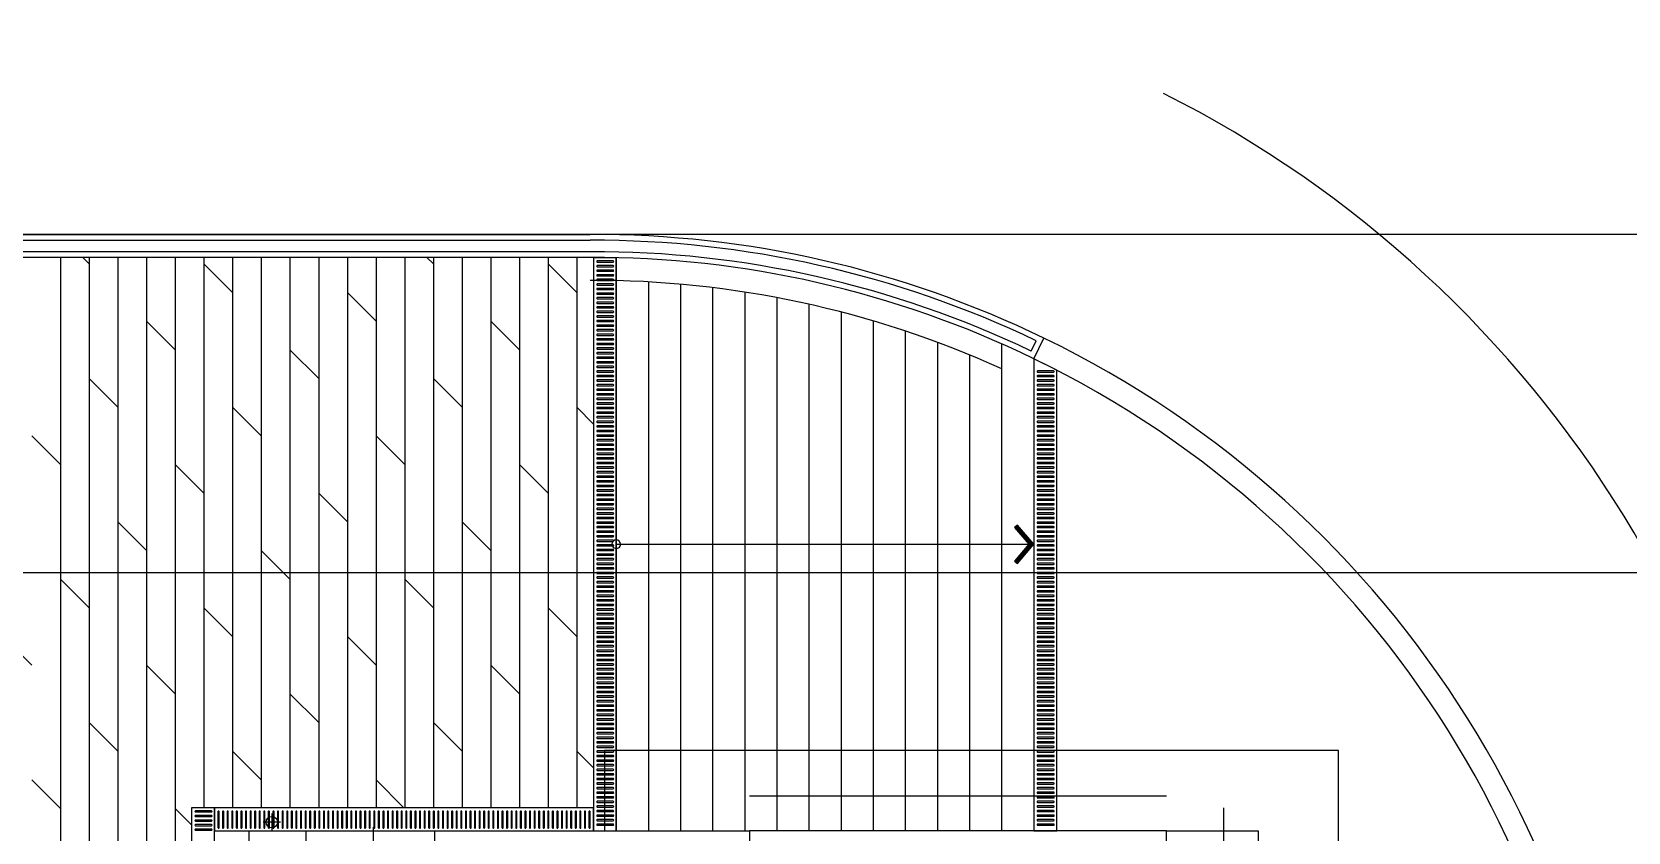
# Model space of a CAD drawing. Header units: millimetres. Extents: x 0 to 356400, y 0 to 68257.
# Drawn here: x 289128 to 289685, y 7109 to 7389 of the extents above; entities that cross this region are included whole.
import ezdxf

# ---------------------------------------------------------------- set-up
doc = ezdxf.new("R2010")
doc.units = ezdxf.units.MM
doc.header["$LTSCALE"] = 75
doc.layers.add('8', color=8, linetype='Continuous')
doc.layers.add('G(그리드2)', color=235, linetype='Continuous', plot=False)

# ---------------------------------------------------------------- blocks, each defined once
blk = doc.blocks.new('G$C7369CDF7')
at = {"layer": '8'}
for p, q in [((1230, 85650), (1230, 9550)), ((16630, 55550), (5730, 55550)), ((5730, 55550), (5730, 49150)), ((6430, 54050), (6430, 54850)), ((6430, 54850), (7230, 54850)), ((18080, 54550), (6230, 54550)), ((6130, 54050), (6130, 50415)), ((6630, 54050), (6430, 54050)), ((6430, 54050), (6430, 50415)), ((2414, 53093), (2314, 52893)), ((6430, 53093), (2414, 53093)), ((2420, 53066), (2420, 52927)), ((2430, 52927), (2430, 53066)), ((2460, 53066), (2460, 52927)), ((2470, 52927), (2470, 53066)), ((2499, 53066), (2499, 52927)), ((2509, 52927), (2509, 53066)), ((2539, 53066), (2539, 52927)), ((2549, 52927), (2549, 53066)), ((2579, 53066), (2579, 52927)), ((2589, 52927), (2589, 53066)), ((2619, 53066), (2619, 52927)), ((2629, 52927), (2629, 53066)), ((2659, 53066), (2659, 52927)), ((2669, 52927), (2669, 53066)), ((2699, 53066), (2699, 52927)), ((2709, 52927), (2709, 53066)), ((2739, 53066), (2739, 52927)), ((2749, 52927), (2749, 53066)), ((2779, 53066), (2779, 52927)), ((2789, 52927), (2789, 53066)), ((2819, 53066), (2819, 52927)), ((2829, 52927), (2829, 53066)), ((2859, 53066), (2859, 52927)), ((2869, 52927), (2869, 53066)), ((2899, 53066), (2899, 52927)), ((2909, 52927), (2909, 53066)), ((2939, 53066), (2939, 52927)), ((2949, 52927), (2949, 53066)), ((2979, 53066), (2979, 52927)), ((2989, 52927), (2989, 53066)), ((3019, 53066), (3019, 52927)), ((3029, 52927), (3029, 53066)), ((3059, 53066), (3059, 52927)), ((3069, 52927), (3069, 53066)), ((3099, 53066), (3099, 52927)), ((3109, 52927), (3109, 53066)), ((3138, 53066), (3138, 52927)), ((3148, 52927), (3148, 53066)), ((3178, 53066), (3178, 52927)), ((3188, 52927), (3188, 53066)), ((3218, 53066), (3218, 52927)), ((3228, 52927), (3228, 53066)), ((3258, 53066), (3258, 52927)), ((3268, 52927), (3268, 53066)), ((3298, 53066), (3298, 52927)), ((3308, 52927), (3308, 53066)), ((3338, 53066), (3338, 52927)), ((3348, 52927), (3348, 53066)), ((3378, 53066), (3378, 52927)), ((3388, 52927), (3388, 53066)), ((3418, 53066), (3418, 52927)), ((3428, 52927), (3428, 53066)), ((3458, 53066), (3458, 52927)), ((3468, 52927), (3468, 53066)), ((3498, 53066), (3498, 52927)), ((3508, 52927), (3508, 53066)), ((3538, 53066), (3538, 52927)), ((3548, 52927), (3548, 53066)), ((3578, 53066), (3578, 52927)), ((3588, 52927), (3588, 53066)), ((3618, 53066), (3618, 52927)), ((3628, 52927), (3628, 53066)), ((3658, 53066), (3658, 52927)), ((3668, 52927), (3668, 53066)), ((3698, 53066), (3698, 52927)), ((3708, 52927), (3708, 53066)), ((3738, 53066), (3738, 52927)), ((3748, 52927), (3748, 53066)), ((3777, 53066), (3777, 52927)), ((3787, 52927), (3787, 53066)), ((3817, 53066), (3817, 52927)), ((3827, 52927), (3827, 53066)), ((3857, 53066), (3857, 52927)), ((3867, 52927), (3867, 53066)), ((3897, 53066), (3897, 52927)), ((3907, 52927), (3907, 53066)), ((3937, 53066), (3937, 52927)), ((3947, 52927), (3947, 53066)), ((3977, 53066), (3977, 52927)), ((3987, 52927), (3987, 53066)), ((4017, 53066), (4017, 52927)), ((4027, 52927), (4027, 53066)), ((4057, 53066), (4057, 52927)), ((4067, 52927), (4067, 53066)), ((4097, 53066), (4097, 52927)), ((4107, 52927), (4107, 53066)), ((4137, 53066), (4137, 52927)), ((4147, 52927), (4147, 53066)), ((4177, 53066), (4177, 52927)), ((4187, 52927), (4187, 53066)), ((4217, 53066), (4217, 52927)), ((4227, 52927), (4227, 53066)), ((4257, 53066), (4257, 52927)), ((4267, 52927), (4267, 53066)), ((4297, 53066), (4297, 52927)), ((4307, 52927), (4307, 53066)), ((4337, 53066), (4337, 52927)), ((4347, 52927), (4347, 53066)), ((4377, 53066), (4377, 52927)), ((4387, 52927), (4387, 53066)), ((4416, 53066), (4416, 52927)), ((4426, 52927), (4426, 53066)), ((4456, 53066), (4456, 52927)), ((4466, 52927), (4466, 53066)), ((4496, 53066), (4496, 52927)), ((4506, 52927), (4506, 53066)), ((4536, 53066), (4536, 52927)), ((4546, 52927), (4546, 53066)), ((4576, 53066), (4576, 52927)), ((4586, 52927), (4586, 53066)), ((4616, 53066), (4616, 52927)), ((4626, 52927), (4626, 53066)), ((4656, 53066), (4656, 52927)), ((4666, 52927), (4666, 53066)), ((4696, 53066), (4696, 52927)), ((4706, 52927), (4706, 53066)), ((4736, 53066), (4736, 52927)), ((4746, 52927), (4746, 53066)), ((4776, 53066), (4776, 52927)), ((4786, 52927), (4786, 53066)), ((4816, 53066), (4816, 52927)), ((4826, 52927), (4826, 53066)), ((4856, 53066), (4856, 52927)), ((4866, 52927), (4866, 53066)), ((4896, 53066), (4896, 52927)), ((4906, 52927), (4906, 53066)), ((4936, 53066), (4936, 52927)), ((4946, 52927), (4946, 53066)), ((4976, 53066), (4976, 52927)), ((4986, 52927), (4986, 53066)), ((5016, 53066), (5016, 52927)), ((5026, 52927), (5026, 53066)), ((5055, 53066), (5055, 52927)), ((5065, 52927), (5065, 53066)), ((5095, 53066), (5095, 52927)), ((5105, 52927), (5105, 53066)), ((5135, 53066), (5135, 52927)), ((5145, 52927), (5145, 53066)), ((5175, 53066), (5175, 52927)), ((5185, 52927), (5185, 53066)), ((5215, 53066), (5215, 52927)), ((5225, 52927), (5225, 53066)), ((5255, 53066), (5255, 52927)), ((5265, 52927), (5265, 53066)), ((5295, 53066), (5295, 52927)), ((5305, 52927), (5305, 53066)), ((5335, 53066), (5335, 52927)), ((5345, 52927), (5345, 53066)), ((5375, 53066), (5375, 52927)), ((5385, 52927), (5385, 53066)), ((5415, 53066), (5415, 52927)), ((5425, 52927), (5425, 53066)), ((5455, 53066), (5455, 52927)), ((5465, 52927), (5465, 53066)), ((5495, 53066), (5495, 52927)), ((5505, 52927), (5505, 53066)), ((5535, 53066), (5535, 52927)), ((5545, 52927), (5545, 53066)), ((5575, 53066), (5575, 52927)), ((5585, 52927), (5585, 53066)), ((5615, 53066), (5615, 52927)), ((5625, 52927), (5625, 53066)), ((5655, 53066), (5655, 52927)), ((5665, 52927), (5665, 53066)), ((5694, 53066), (5694, 52927)), ((5704, 52927), (5704, 53066)), ((5734, 53066), (5734, 52927)), ((5744, 52927), (5744, 53066)), ((5774, 53066), (5774, 52927)), ((5784, 52927), (5784, 53066)), ((5814, 53066), (5814, 52927)), ((5824, 52927), (5824, 53066)), ((5854, 53066), (5854, 52927)), ((5864, 52927), (5864, 53066)), ((5894, 53066), (5894, 52927)), ((5904, 52927), (5904, 53066)), ((5934, 53066), (5934, 52927)), ((5944, 52927), (5944, 53066)), ((5974, 53066), (5974, 52927)), ((5984, 52927), (5984, 53066)), ((6014, 53066), (6014, 52927)), ((6024, 52927), (6024, 53066)), ((6054, 53066), (6054, 52927)), ((6064, 52927), (6064, 53066)), ((6094, 53066), (6094, 52927)), ((6104, 52927), (6104, 53066)), ((6134, 53066), (6134, 52927)), ((6144, 52927), (6144, 53066)), ((6174, 53066), (6174, 52927)), ((6184, 52927), (6184, 53066)), ((6214, 53066), (6214, 52927)), ((6224, 52927), (6224, 53066)), ((6254, 53066), (6254, 52927)), ((6264, 52927), (6264, 53066)), ((6294, 53066), (6294, 52927)), ((6304, 52927), (6304, 53066)), ((6333, 53066), (6333, 52927)), ((6343, 52927), (6343, 53066)), ((6373, 53066), (6373, 52927)), ((6383, 52927), (6383, 53066)), ((6430, 52893), (6430, 53093)), ((2314, 52893), (2134, 52981)), ((2247, 52870), (2157, 52914)), ((2314, 52893), (5630, 52893)), ((2314, 52893), (6430, 52893)), ((3931, 52893), (3764, 52751)), ((3931, 49253), (3931, 52893)), ((4099, 52751), (3931, 52893)), ((5630, 52893), (6430, 52893)), ((3764, 52751), (3785, 52726)), ((3785, 52726), (3931, 52850)), ((3931, 52850), (4078, 52726)), ((4078, 52726), (4099, 52751)), ((2184, 52613), (6430, 52613)), ((2282, 52333), (6430, 52333)), ((2172, 52053), (6430, 52053)), ((2073, 51773), (6430, 51773)), ((1985, 51493), (6430, 51493)), ((1907, 51213), (6430, 51213)), ((1839, 50933), (6430, 50933)), ((1781, 50653), (6430, 50653)), ((6430, 50415), (6630, 50415)), ((6430, 47670), (6430, 50415)), ((1733, 50373), (6430, 50373)), ((1694, 50093), (6430, 50093)), ((1664, 49813), (6430, 49813)), ((1644, 49533), (6430, 49533)), ((1433, 49253), (1430, 49053)), ((1433, 49253), (1430, 49053)), ((1433, 49253), (1430, 49053)), ((1430, 49053), (1433, 49253)), ((1431, 49158), (1432, 49158)), ((1433, 49253), (6430, 49253)), ((6430, 49253), (1433, 49253)), ((6430, 49253), (1433, 49253)), ((1461, 49226), (1461, 49087)), ((1471, 49087), (1471, 49226)), ((1501, 49226), (1501, 49087)), ((1511, 49087), (1511, 49226)), ((1541, 49226), (1541, 49087)), ((1551, 49087), (1551, 49226)), ((1581, 49226), (1581, 49087)), ((1591, 49087), (1591, 49226)), ((1621, 49226), (1621, 49087)), ((1631, 49087), (1631, 49226)), ((1661, 49226), (1661, 49087)), ((1671, 49087), (1671, 49226)), ((1701, 49226), (1701, 49087)), ((1711, 49087), (1711, 49226)), ((1741, 49226), (1741, 49087)), ((1751, 49087), (1751, 49226)), ((1781, 49226), (1781, 49087)), ((1791, 49087), (1791, 49226)), ((1821, 49226), (1821, 49087)), ((1831, 49087), (1831, 49226)), ((1861, 49226), (1861, 49087)), ((1871, 49087), (1871, 49226)), ((1900, 49226), (1900, 49087)), ((1910, 49087), (1910, 49226)), ((1940, 49226), (1940, 49087)), ((1950, 49087), (1950, 49226)), ((1980, 49226), (1980, 49087)), ((1990, 49087), (1990, 49226)), ((2020, 49226), (2020, 49087)), ((2030, 49087), (2030, 49226)), ((2060, 49226), (2060, 49087)), ((2070, 49087), (2070, 49226)), ((2100, 49226), (2100, 49087)), ((2110, 49087), (2110, 49226)), ((2140, 49226), (2140, 49087)), ((2150, 49087), (2150, 49226)), ((2180, 49226), (2180, 49087)), ((2190, 49087), (2190, 49226)), ((2220, 49226), (2220, 49087)), ((2230, 49087), (2230, 49226)), ((2260, 49226), (2260, 49087)), ((2270, 49087), (2270, 49226)), ((2300, 49226), (2300, 49087)), ((2310, 49087), (2310, 49226)), ((2340, 49226), (2340, 49087)), ((2350, 49087), (2350, 49226)), ((2380, 49226), (2380, 49087)), ((2390, 49087), (2390, 49226)), ((2420, 49226), (2420, 49087)), ((2430, 49087), (2430, 49226)), ((2460, 49226), (2460, 49087)), ((2470, 49087), (2470, 49226)), ((2499, 49226), (2499, 49087)), ((2509, 49087), (2509, 49226)), ((2539, 49226), (2539, 49087)), ((2549, 49087), (2549, 49226)), ((2579, 49226), (2579, 49087)), ((2589, 49087), (2589, 49226)), ((2619, 49226), (2619, 49087)), ((2629, 49087), (2629, 49226)), ((2659, 49226), (2659, 49087)), ((2669, 49087), (2669, 49226)), ((2699, 49226), (2699, 49087)), ((2709, 49087), (2709, 49226)), ((2739, 49226), (2739, 49087)), ((2749, 49087), (2749, 49226)), ((2779, 49226), (2779, 49087)), ((2789, 49087), (2789, 49226)), ((2819, 49226), (2819, 49087)), ((2829, 49087), (2829, 49226)), ((2859, 49226), (2859, 49087)), ((2869, 49087), (2869, 49226)), ((2899, 49226), (2899, 49087)), ((2909, 49087), (2909, 49226)), ((2939, 49226), (2939, 49087)), ((2949, 49087), (2949, 49226)), ((2979, 49226), (2979, 49087)), ((2989, 49087), (2989, 49226)), ((3019, 49226), (3019, 49087)), ((3029, 49087), (3029, 49226)), ((3059, 49226), (3059, 49087)), ((3069, 49087), (3069, 49226)), ((3099, 49226), (3099, 49087)), ((3109, 49087), (3109, 49226)), ((3138, 49226), (3138, 49087)), ((3148, 49087), (3148, 49226)), ((3178, 49226), (3178, 49087)), ((3188, 49087), (3188, 49226)), ((3218, 49226), (3218, 49087)), ((3228, 49087), (3228, 49226)), ((3258, 49226), (3258, 49087)), ((3268, 49087), (3268, 49226)), ((3298, 49226), (3298, 49087)), ((3308, 49087), (3308, 49226)), ((3338, 49226), (3338, 49087)), ((3348, 49087), (3348, 49226)), ((3378, 49226), (3378, 49087)), ((3388, 49087), (3388, 49226)), ((3418, 49226), (3418, 49087)), ((3428, 49087), (3428, 49226)), ((3458, 49226), (3458, 49087)), ((3468, 49087), (3468, 49226)), ((3498, 49226), (3498, 49087)), ((3508, 49087), (3508, 49226)), ((3538, 49226), (3538, 49087)), ((3548, 49087), (3548, 49226)), ((3578, 49226), (3578, 49087)), ((3588, 49087), (3588, 49226)), ((3618, 49226), (3618, 49087)), ((3628, 49087), (3628, 49226)), ((3658, 49226), (3658, 49087)), ((3668, 49087), (3668, 49226)), ((3698, 49226), (3698, 49087)), ((3708, 49087), (3708, 49226)), ((3738, 49226), (3738, 49087)), ((3748, 49087), (3748, 49226)), ((3777, 49226), (3777, 49087)), ((3787, 49087), (3787, 49226)), ((3817, 49226), (3817, 49087)), ((3827, 49087), (3827, 49226)), ((3857, 49226), (3857, 49087)), ((3867, 49087), (3867, 49226)), ((3897, 49226), (3897, 49087)), ((3907, 49087), (3907, 49226)), ((3937, 49226), (3937, 49087)), ((3947, 49087), (3947, 49226)), ((3977, 49226), (3977, 49087)), ((3987, 49087), (3987, 49226)), ((4017, 49226), (4017, 49087)), ((4027, 49087), (4027, 49226)), ((4057, 49226), (4057, 49087)), ((4067, 49087), (4067, 49226)), ((4097, 49226), (4097, 49087)), ((4107, 49087), (4107, 49226)), ((4137, 49226), (4137, 49087)), ((4147, 49087), (4147, 49226)), ((4177, 49226), (4177, 49087)), ((4187, 49087), (4187, 49226)), ((4217, 49226), (4217, 49087)), ((4227, 49087), (4227, 49226)), ((4257, 49226), (4257, 49087)), ((4267, 49087), (4267, 49226)), ((4297, 49226), (4297, 49087)), ((4307, 49087), (4307, 49226)), ((4337, 49226), (4337, 49087)), ((4347, 49087), (4347, 49226)), ((4377, 49226), (4377, 49087)), ((4387, 49087), (4387, 49226)), ((4416, 49226), (4416, 49087)), ((4426, 49087), (4426, 49226)), ((4456, 49226), (4456, 49087)), ((4466, 49087), (4466, 49226)), ((4496, 49226), (4496, 49087)), ((4506, 49087), (4506, 49226)), ((4536, 49226), (4536, 49087)), ((4546, 49087), (4546, 49226)), ((4576, 49226), (4576, 49087)), ((4586, 49087), (4586, 49226)), ((4616, 49226), (4616, 49087)), ((4626, 49087), (4626, 49226)), ((4656, 49226), (4656, 49087)), ((4666, 49087), (4666, 49226)), ((4696, 49226), (4696, 49087)), ((4706, 49087), (4706, 49226)), ((4736, 49226), (4736, 49087)), ((4746, 49087), (4746, 49226)), ((4776, 49226), (4776, 49087)), ((4786, 49087), (4786, 49226)), ((4816, 49226), (4816, 49087)), ((4826, 49087), (4826, 49226)), ((4856, 49226), (4856, 49087)), ((4866, 49087), (4866, 49226)), ((4896, 49226), (4896, 49087)), ((4906, 49087), (4906, 49226)), ((4936, 49226), (4936, 49087)), ((4946, 49087), (4946, 49226)), ((4976, 49226), (4976, 49087)), ((4986, 49087), (4986, 49226)), ((5016, 49226), (5016, 49087)), ((5026, 49087), (5026, 49226)), ((5055, 49226), (5055, 49087)), ((5065, 49087), (5065, 49226)), ((5095, 49226), (5095, 49087)), ((5105, 49087), (5105, 49226)), ((5135, 49226), (5135, 49087)), ((5145, 49087), (5145, 49226)), ((5175, 49226), (5175, 49087)), ((5185, 49087), (5185, 49226)), ((5215, 49226), (5215, 49087)), ((5225, 49087), (5225, 49226)), ((5255, 49226), (5255, 49087)), ((5265, 49087), (5265, 49226)), ((5295, 49226), (5295, 49087)), ((5305, 49087), (5305, 49226)), ((5335, 49226), (5335, 49087)), ((5345, 49087), (5345, 49226)), ((5375, 49226), (5375, 49087)), ((5385, 49087), (5385, 49226)), ((5415, 49226), (5415, 49087)), ((5425, 49087), (5425, 49226)), ((5455, 49226), (5455, 49087)), ((5465, 49087), (5465, 49226)), ((5495, 49226), (5495, 49087)), ((5505, 49087), (5505, 49226)), ((5535, 49226), (5535, 49087)), ((5545, 49087), (5545, 49226)), ((5575, 49226), (5575, 49087)), ((5585, 49087), (5585, 49226)), ((5615, 49226), (5615, 49087)), ((5625, 49087), (5625, 49226)), ((5655, 49226), (5655, 49087)), ((5665, 49087), (5665, 49226)), ((5694, 49226), (5694, 49087)), ((5704, 49087), (5704, 49226)), ((5730, 49150), (6430, 49150)), ((5734, 49226), (5734, 49087)), ((5744, 49087), (5744, 49226)), ((5774, 49226), (5774, 49087)), ((5784, 49087), (5784, 49226)), ((5814, 49226), (5814, 49087)), ((5824, 49087), (5824, 49226)), ((5854, 49226), (5854, 49087)), ((5864, 49087), (5864, 49226)), ((5894, 49226), (5894, 49087)), ((5904, 49087), (5904, 49226)), ((5934, 49226), (5934, 49087)), ((5944, 49087), (5944, 49226)), ((5974, 49226), (5974, 49087)), ((5984, 49087), (5984, 49226)), ((6014, 49226), (6014, 49087)), ((6024, 49087), (6024, 49226)), ((6054, 49226), (6054, 49087)), ((6064, 49087), (6064, 49226)), ((6094, 49226), (6094, 49087)), ((6104, 49087), (6104, 49226)), ((6134, 49226), (6134, 49087)), ((6144, 49087), (6144, 49226)), ((6174, 49226), (6174, 49087)), ((6184, 49087), (6184, 49226)), ((6214, 49226), (6214, 49087)), ((6224, 49087), (6224, 49226)), ((6254, 49226), (6254, 49087)), ((6264, 49087), (6264, 49226)), ((6294, 49226), (6294, 49087)), ((6304, 49087), (6304, 49226)), ((6333, 49226), (6333, 49087)), ((6343, 49087), (6343, 49226)), ((6373, 49226), (6373, 49087)), ((6383, 49087), (6383, 49226)), ((6430, 49053), (6430, 49253)), ((6430, 45750), (6430, 49253)), ((6430, 49158), (6431, 49158)), ((1230, 37950), (1230, 49025)), ((1280, 43400), (1280, 49025)), ((1380, 49025), (1380, 43400)), ((1430, 49053), (6230, 49053)), ((1430, 49053), (6230, 49053)), ((1430, 49025), (1430, 43400)), ((2737, 48908), (2883, 49053)), ((5737, 48908), (5883, 49053)), ((6230, 49053), (6230, 45750)), ((6430, 49053), (6230, 49053)), ((6230, 49053), (6430, 49053)), ((6230, 49053), (6230, 45550)), ((6403, 49025), (6264, 49025)), ((6264, 49015), (6403, 49015)), ((6430, 45750), (6430, 49053)), ((1431, 48908), (6230, 48908)), ((1487, 48658), (1737, 48908)), ((4487, 48658), (4737, 48908)), ((6403, 48985), (6264, 48985)), ((6264, 48975), (6403, 48975)), ((6403, 48945), (6264, 48945)), ((6264, 48935), (6403, 48935)), ((6403, 48905), (6264, 48905)), ((6264, 48895), (6403, 48895)), ((6403, 48865), (6264, 48865)), ((6264, 48855), (6403, 48855)), ((6430, 48908), (6431, 48908)), ((6403, 48825), (6264, 48825)), ((6264, 48815), (6403, 48815)), ((6403, 48785), (6264, 48785)), ((6264, 48775), (6403, 48775)), ((6403, 48745), (6264, 48745)), ((6264, 48735), (6403, 48735)), ((1431, 48658), (6230, 48658)), ((3237, 48408), (3487, 48658)), ((6403, 48705), (6264, 48705)), ((6264, 48695), (6403, 48695)), ((6403, 48665), (6264, 48665)), ((6264, 48655), (6403, 48655)), ((6403, 48626), (6264, 48626)), ((6264, 48616), (6403, 48616)), ((6403, 48586), (6264, 48586)), ((6264, 48576), (6403, 48576)), ((6430, 48658), (6431, 48658)), ((6430, 48601), (6431, 48602)), ((6403, 48546), (6264, 48546)), ((6264, 48536), (6403, 48536)), ((6403, 48506), (6264, 48506)), ((6264, 48496), (6403, 48496)), ((6403, 48466), (6264, 48466)), ((6264, 48456), (6403, 48456)), ((1431, 48408), (6230, 48408)), ((1987, 48158), (2237, 48408)), ((4987, 48158), (5237, 48408)), ((6403, 48426), (6264, 48426)), ((6264, 48416), (6403, 48416)), ((6403, 48386), (6264, 48386)), ((6264, 48376), (6403, 48376)), ((6403, 48346), (6264, 48346)), ((6264, 48336), (6403, 48336)), ((6403, 48306), (6264, 48306)), ((6264, 48296), (6403, 48296)), ((6430, 48408), (6431, 48408)), ((1431, 48158), (6230, 48158)), ((3737, 47908), (3987, 48158)), ((6403, 48266), (6264, 48266)), ((6264, 48256), (6403, 48256)), ((6403, 48226), (6264, 48226)), ((6264, 48216), (6403, 48216)), ((6403, 48186), (6264, 48186)), ((6264, 48176), (6403, 48176)), ((6430, 48158), (6431, 48158)), ((6403, 48146), (6264, 48146)), ((6264, 48136), (6403, 48136)), ((6403, 48106), (6264, 48106)), ((6264, 48096), (6403, 48096)), ((6403, 48066), (6264, 48066)), ((6264, 48056), (6403, 48056)), ((6403, 48026), (6264, 48026)), ((6264, 48016), (6403, 48016)), ((1431, 47908), (6230, 47908)), ((2487, 47658), (2737, 47908)), ((5487, 47658), (5737, 47908)), ((6403, 47987), (6264, 47987)), ((6264, 47977), (6403, 47977)), ((6403, 47947), (6264, 47947)), ((6264, 47937), (6403, 47937)), ((6403, 47907), (6264, 47907)), ((6264, 47897), (6403, 47897)), ((6430, 47908), (6431, 47908)), ((6403, 47867), (6264, 47867)), ((6264, 47857), (6403, 47857)), ((6403, 47827), (6264, 47827)), ((6264, 47817), (6403, 47817)), ((6403, 47787), (6264, 47787)), ((6264, 47777), (6403, 47777)), ((6403, 47747), (6264, 47747)), ((6264, 47737), (6403, 47737)), ((1431, 47658), (6230, 47658)), ((1431, 47602), (1487, 47658)), ((4237, 47408), (4487, 47658)), ((6403, 47707), (6264, 47707)), ((6264, 47697), (6403, 47697)), ((6403, 47667), (6264, 47667)), ((6264, 47657), (6403, 47657)), ((6403, 47627), (6264, 47627)), ((6264, 47617), (6403, 47617)), ((6630, 47670), (6430, 47670)), ((6430, 47658), (6431, 47658)), ((6403, 47587), (6264, 47587)), ((6264, 47577), (6403, 47577)), ((6403, 47547), (6264, 47547)), ((6264, 47537), (6403, 47537)), ((6403, 47507), (6264, 47507)), ((6264, 47497), (6403, 47497)), ((6403, 47467), (6264, 47467)), ((1431, 47408), (6230, 47408)), ((2987, 47158), (3237, 47408)), ((5987, 47158), (6230, 47401)), ((6264, 47457), (6403, 47457)), ((6403, 47427), (6264, 47427)), ((6264, 47417), (6403, 47417)), ((6403, 47387), (6264, 47387)), ((6264, 47377), (6403, 47377)), ((6403, 47348), (6264, 47348)), ((6264, 47338), (6403, 47338)), ((6430, 47408), (6431, 47408)), ((6403, 47308), (6264, 47308)), ((6264, 47298), (6403, 47298)), ((6403, 47268), (6264, 47268)), ((6264, 47258), (6403, 47258)), ((6403, 47228), (6264, 47228)), ((6264, 47218), (6403, 47218)), ((6403, 47188), (6264, 47188)), ((1431, 47158), (6230, 47158)), ((1737, 46908), (1987, 47158)), ((4737, 46908), (4987, 47158)), ((6264, 47178), (6403, 47178)), ((6403, 47148), (6264, 47148)), ((6264, 47138), (6403, 47138)), ((6403, 47108), (6264, 47108)), ((6264, 47098), (6403, 47098)), ((6403, 47068), (6264, 47068)), ((6264, 47058), (6403, 47058)), ((6710, 47135), (6400, 47135)), ((6430, 47158), (6431, 47158)), ((1431, 46908), (6230, 46908)), ((3487, 46658), (3737, 46908)), ((6403, 47028), (6264, 47028)), ((6264, 47018), (6403, 47018)), ((6403, 46988), (6264, 46988)), ((6264, 46978), (6403, 46978)), ((6403, 46948), (6264, 46948)), ((6264, 46938), (6403, 46938)), ((6403, 46908), (6264, 46908)), ((6430, 46908), (6431, 46908)), ((6264, 46898), (6403, 46898)), ((6403, 46868), (6264, 46868)), ((6264, 46858), (6403, 46858)), ((6403, 46828), (6264, 46828)), ((6264, 46818), (6403, 46818)), ((6403, 46788), (6264, 46788)), ((6264, 46778), (6403, 46778)), ((1431, 46658), (6230, 46658)), ((2237, 46408), (2487, 46658)), ((5237, 46408), (5487, 46658)), ((6403, 46748), (6264, 46748)), ((6264, 46738), (6403, 46738)), ((6403, 46709), (6264, 46709)), ((6264, 46699), (6403, 46699)), ((6403, 46669), (6264, 46669)), ((6264, 46659), (6403, 46659)), ((6403, 46629), (6264, 46629)), ((6430, 46658), (6431, 46658)), ((6264, 46619), (6403, 46619)), ((6403, 46589), (6264, 46589)), ((6264, 46579), (6403, 46579)), ((6403, 46549), (6264, 46549)), ((6264, 46539), (6403, 46539)), ((6403, 46509), (6264, 46509)), ((6264, 46499), (6403, 46499)), ((6430, 45750), (6430, 46550)), ((6630, 46550), (6430, 46550)), ((1431, 46408), (6230, 46408)), ((3987, 46158), (4237, 46408)), ((6403, 46469), (6264, 46469)), ((6264, 46459), (6403, 46459)), ((6403, 46429), (6264, 46429)), ((6264, 46419), (6403, 46419)), ((6403, 46389), (6264, 46389)), ((6264, 46379), (6403, 46379)), ((6403, 46349), (6264, 46349)), ((6430, 46408), (6431, 46408)), ((6264, 46339), (6403, 46339)), ((6403, 46309), (6264, 46309)), ((6264, 46299), (6403, 46299)), ((6403, 46269), (6264, 46269)), ((6264, 46259), (6403, 46259)), ((6403, 46229), (6264, 46229)), ((6264, 46219), (6403, 46219)), ((6280, 46250), (6430, 46250)), ((6355, 46325), (6355, 46175)), ((1431, 46158), (6230, 46158)), ((2737, 45908), (2987, 46158)), ((5737, 45908), (5987, 46158)), ((6403, 46189), (6264, 46189)), ((6264, 46179), (6403, 46179)), ((6403, 46149), (6264, 46149)), ((6264, 46139), (6403, 46139)), ((6403, 46109), (6264, 46109)), ((6264, 46099), (6403, 46099)), ((6403, 46070), (6264, 46070)), ((6430, 46158), (6430, 46158)), ((6264, 46060), (6403, 46060)), ((6403, 46030), (6264, 46030)), ((6264, 46020), (6403, 46020)), ((6403, 45990), (6264, 45990)), ((6264, 45980), (6403, 45980)), ((6403, 45950), (6264, 45950)), ((6264, 45940), (6403, 45940)), ((6430, 46050), (15030, 46050)), ((1431, 45908), (6230, 45908)), ((1487, 45658), (1737, 45908)), ((4487, 45658), (4737, 45908)), ((6403, 45910), (6264, 45910)), ((6264, 45900), (6403, 45900)), ((6403, 45870), (6264, 45870)), ((6264, 45860), (6403, 45860)), ((6403, 45830), (6264, 45830)), ((6264, 45820), (6403, 45820)), ((6403, 45790), (6264, 45790)), ((6430, 45908), (6430, 45908)), ((1431, 45658), (6230, 45658)), ((3237, 45408), (3487, 45658)), ((6230, 45750), (6230, 45550)), ((6430, 45750), (6230, 45750)), ((6230, 45750), (6430, 45750)), ((6257, 45723), (6257, 45584)), ((6264, 45780), (6403, 45780)), ((6267, 45584), (6267, 45723)), ((6297, 45723), (6297, 45584)), ((6307, 45584), (6307, 45723)), ((6337, 45723), (6337, 45584)), ((6347, 45584), (6347, 45723)), ((6377, 45723), (6377, 45584)), ((6387, 45584), (6387, 45723)), ((6416, 45723), (6416, 45584)), ((6426, 45584), (6426, 45723)), ((7430, 45750), (6430, 45750)), ((8430, 45750), (6430, 45750)), ((8630, 45750), (6430, 45750)), ((6230, 45550), (8430, 45550)), ((6230, 45550), (8430, 45550)), ((6237, 45408), (6379, 45550)), ((1431, 45408), (8430, 45408)), ((1987, 45158), (2237, 45408)), ((4987, 45158), (5237, 45408)), ((1431, 45158), (8430, 45158)), ((3737, 44908), (3987, 45158)), ((1431, 44908), (8430, 44908)), ((2487, 44658), (2737, 44908)), ((5487, 44658), (5737, 44908)), ((1431, 44658), (8430, 44658)), ((1431, 44601), (1487, 44658)), ((4237, 44408), (4487, 44658)), ((1430, 44408), (8430, 44408)), ((2987, 44158), (3237, 44408)), ((5987, 44158), (6237, 44408)), ((4737, 43908), (4987, 44158))]:
    blk.add_line(p, q, dxfattribs=at)
blk.add_circle((6355, 46250), 50, dxfattribs=at)
for centre, radius, start, end in [((8930, 49525), 10000, 90, 153.2563), ((10230, 49050), 9000, 90, 154.1035), ((10230, 49050), 8800, 90, 154.1035), ((2425, 53066), 5, 0, 180), ((2465, 53066), 5, 0, 180), ((2504, 53066), 5, 0, 180), ((2544, 53066), 5, 0, 180), ((2584, 53066), 5, 0, 180), ((2624, 53066), 5, 0, 180), ((2664, 53066), 5, 0, 180), ((2704, 53066), 5, 0, 180), ((2744, 53066), 5, 0, 180), ((2784, 53066), 5, 0, 180), ((2824, 53066), 5, 0, 180), ((2864, 53066), 5, 0, 180), ((2904, 53066), 5, 0, 180), ((2944, 53066), 5, 0, 180), ((2984, 53066), 5, 0, 180), ((3024, 53066), 5, 0, 180), ((3064, 53066), 5, 0, 180), ((3104, 53066), 5, 0, 180), ((3143, 53066), 5, 0, 180), ((3183, 53066), 5, 0, 180), ((3223, 53066), 5, 0, 180), ((3263, 53066), 5, 0, 180), ((3303, 53066), 5, 0, 180), ((3343, 53066), 5, 0, 180), ((3383, 53066), 5, 0, 180), ((3423, 53066), 5, 0, 180), ((3463, 53066), 5, 0, 180), ((3503, 53066), 5, 0, 180), ((3543, 53066), 5, 0, 180), ((3583, 53066), 5, 0, 180), ((3623, 53066), 5, 0, 180), ((3663, 53066), 5, 0, 180), ((3703, 53066), 5, 0, 180), ((3743, 53066), 5, 0, 180), ((3782, 53066), 5, 0, 180), ((3822, 53066), 5, 0, 180), ((3862, 53066), 5, 0, 180), ((3902, 53066), 5, 0, 180), ((3942, 53066), 5, 0, 180), ((3982, 53066), 5, 0, 180), ((4022, 53066), 5, 0, 180), ((4062, 53066), 5, 0, 180), ((4102, 53066), 5, 0, 180), ((4142, 53066), 5, 0, 180), ((4182, 53066), 5, 0, 180), ((4222, 53066), 5, 0, 180), ((4262, 53066), 5, 0, 180), ((4302, 53066), 5, 0, 180), ((4342, 53066), 5, 0, 180), ((4382, 53066), 5, 0, 180), ((4421, 53066), 5, 0, 180), ((4461, 53066), 5, 0, 180), ((4501, 53066), 5, 0, 180), ((4541, 53066), 5, 0, 180), ((4581, 53066), 5, 0, 180), ((4621, 53066), 5, 0, 180), ((4661, 53066), 5, 0, 180), ((4701, 53066), 5, 0, 180), ((4741, 53066), 5, 0, 180), ((4781, 53066), 5, 0, 180), ((4821, 53066), 5, 0, 180), ((4861, 53066), 5, 0, 180), ((4901, 53066), 5, 0, 180), ((4941, 53066), 5, 0, 180), ((4981, 53066), 5, 0, 180), ((5021, 53066), 5, 0, 180), ((5060, 53066), 5, 0, 180), ((5100, 53066), 5, 0, 180), ((5140, 53066), 5, 0, 180), ((5180, 53066), 5, 0, 180), ((5220, 53066), 5, 0, 180), ((5260, 53066), 5, 0, 180), ((5300, 53066), 5, 0, 180), ((5340, 53066), 5, 0, 180), ((5380, 53066), 5, 0, 180), ((5420, 53066), 5, 0, 180), ((5460, 53066), 5, 0, 180), ((5500, 53066), 5, 0, 180), ((5540, 53066), 5, 0, 180), ((5580, 53066), 5, 0, 180), ((5620, 53066), 5, 0, 180), ((5660, 53066), 5, 0, 180), ((5699, 53066), 5, 0, 180), ((5739, 53066), 5, 0, 180), ((5779, 53066), 5, 0, 180), ((5819, 53066), 5, 0, 180), ((5859, 53066), 5, 0, 180), ((5899, 53066), 5, 0, 180), ((5939, 53066), 5, 0, 180), ((5979, 53066), 5, 0, 180), ((6019, 53066), 5, 0, 180), ((6059, 53066), 5, 0, 180), ((6099, 53066), 5, 0, 180), ((6139, 53066), 5, 0, 180), ((6179, 53066), 5, 0, 180), ((6219, 53066), 5, 0, 180), ((6259, 53066), 5, 0, 180), ((6299, 53066), 5, 0, 180), ((6338, 53066), 5, 0, 180), ((6378, 53066), 5, 0, 180), ((10230, 49050), 9000, 154.1035, 180.1592), ((10230, 49050), 8950, 154.4236, 180.1592), ((10230, 49050), 8800, 154.1035, 180.1628), ((2425, 52927), 5, 180, 0), ((2465, 52927), 5, 180, 0), ((2504, 52927), 5, 180, 0), ((2544, 52927), 5, 180, 0), ((2584, 52927), 5, 180, 0), ((2624, 52927), 5, 180, 0), ((2664, 52927), 5, 180, 0), ((2704, 52927), 5, 180, 0), ((2744, 52927), 5, 180, 0), ((2784, 52927), 5, 180, 0), ((2824, 52927), 5, 180, 0), ((2864, 52927), 5, 180, 0), ((2904, 52927), 5, 180, 0), ((2944, 52927), 5, 180, 0), ((2984, 52927), 5, 180, 0), ((3024, 52927), 5, 180, 0), ((3064, 52927), 5, 180, 0), ((3104, 52927), 5, 180, 0), ((3143, 52927), 5, 180, 0), ((3183, 52927), 5, 180, 0), ((3223, 52927), 5, 180, 0), ((3263, 52927), 5, 180, 0), ((3303, 52927), 5, 180, 0), ((3343, 52927), 5, 180, 0), ((3383, 52927), 5, 180, 0), ((3423, 52927), 5, 180, 0), ((3463, 52927), 5, 180, 0), ((3503, 52927), 5, 180, 0), ((3543, 52927), 5, 180, 0), ((3583, 52927), 5, 180, 0), ((3623, 52927), 5, 180, 0), ((3663, 52927), 5, 180, 0), ((3703, 52927), 5, 180, 0), ((3743, 52927), 5, 180, 0), ((3782, 52927), 5, 180, 0), ((3822, 52927), 5, 180, 0), ((3862, 52927), 5, 180, 0), ((3902, 52927), 5, 180, 0), ((3942, 52927), 5, 180, 0), ((3982, 52927), 5, 180, 0), ((4022, 52927), 5, 180, 0), ((4062, 52927), 5, 180, 0), ((4102, 52927), 5, 180, 0), ((4142, 52927), 5, 180, 0), ((4182, 52927), 5, 180, 0), ((4222, 52927), 5, 180, 0), ((4262, 52927), 5, 180, 0), ((4302, 52927), 5, 180, 0), ((4342, 52927), 5, 180, 0), ((4382, 52927), 5, 180, 0), ((4421, 52927), 5, 180, 0), ((4461, 52927), 5, 180, 0), ((4501, 52927), 5, 180, 0), ((4541, 52927), 5, 180, 0), ((4581, 52927), 5, 180, 0), ((4621, 52927), 5, 180, 0), ((4661, 52927), 5, 180, 0), ((4701, 52927), 5, 180, 0), ((4741, 52927), 5, 180, 0), ((4781, 52927), 5, 180, 0), ((4821, 52927), 5, 180, 0), ((4861, 52927), 5, 180, 0), ((4901, 52927), 5, 180, 0), ((4941, 52927), 5, 180, 0), ((4981, 52927), 5, 180, 0), ((5021, 52927), 5, 180, 0), ((5060, 52927), 5, 180, 0), ((5100, 52927), 5, 180, 0), ((5140, 52927), 5, 180, 0), ((5180, 52927), 5, 180, 0), ((5220, 52927), 5, 180, 0), ((5260, 52927), 5, 180, 0), ((5300, 52927), 5, 180, 0), ((5340, 52927), 5, 180, 0), ((5380, 52927), 5, 180, 0), ((5420, 52927), 5, 180, 0), ((5460, 52927), 5, 180, 0), ((5500, 52927), 5, 180, 0), ((5540, 52927), 5, 180, 0), ((5580, 52927), 5, 180, 0), ((5620, 52927), 5, 180, 0), ((5660, 52927), 5, 180, 0), ((5699, 52927), 5, 180, 0), ((5739, 52927), 5, 180, 0), ((5779, 52927), 5, 180, 0), ((5819, 52927), 5, 180, 0), ((5859, 52927), 5, 180, 0), ((5899, 52927), 5, 180, 0), ((5939, 52927), 5, 180, 0), ((5979, 52927), 5, 180, 0), ((6019, 52927), 5, 180, 0), ((6059, 52927), 5, 180, 0), ((6099, 52927), 5, 180, 0), ((6139, 52927), 5, 180, 0), ((6179, 52927), 5, 180, 0), ((6219, 52927), 5, 180, 0), ((6259, 52927), 5, 180, 0), ((6299, 52927), 5, 180, 0), ((6338, 52927), 5, 180, 0), ((6378, 52927), 5, 180, 0), ((10230, 49050), 8850, 154.4272, 180.1628), ((10230, 49050), 8600, 155.5219, 180.1628), ((3931, 49253), 37.5, 90, 270), ((3931, 49253), 37.5, 270, 90), ((1466, 49226), 5, 0, 180), ((1506, 49226), 5, 0, 180), ((1546, 49226), 5, 0, 180), ((1586, 49226), 5, 0, 180), ((1626, 49226), 5, 0, 180), ((1666, 49226), 5, 0, 180), ((1706, 49226), 5, 0, 180), ((1746, 49226), 5, 0, 180), ((1786, 49226), 5, 0, 180), ((1826, 49226), 5, 0, 180), ((1866, 49226), 5, 0, 180), ((1905, 49226), 5, 0, 180), ((1945, 49226), 5, 0, 180), ((1985, 49226), 5, 0, 180), ((2025, 49226), 5, 0, 180), ((2065, 49226), 5, 0, 180), ((2105, 49226), 5, 0, 180), ((2145, 49226), 5, 0, 180), ((2185, 49226), 5, 0, 180), ((2225, 49226), 5, 0, 180), ((2265, 49226), 5, 0, 180), ((2305, 49226), 5, 0, 180), ((2345, 49226), 5, 0, 180), ((2385, 49226), 5, 0, 180), ((2425, 49226), 5, 0, 180), ((2465, 49226), 5, 0, 180), ((2504, 49226), 5, 0, 180), ((2544, 49226), 5, 0, 180), ((2584, 49226), 5, 0, 180), ((2624, 49226), 5, 0, 180), ((2664, 49226), 5, 0, 180), ((2704, 49226), 5, 0, 180), ((2744, 49226), 5, 0, 180), ((2784, 49226), 5, 0, 180), ((2824, 49226), 5, 0, 180), ((2864, 49226), 5, 0, 180), ((2904, 49226), 5, 0, 180), ((2944, 49226), 5, 0, 180), ((2984, 49226), 5, 0, 180), ((3024, 49226), 5, 0, 180), ((3064, 49226), 5, 0, 180), ((3104, 49226), 5, 0, 180), ((3143, 49226), 5, 0, 180), ((3183, 49226), 5, 0, 180), ((3223, 49226), 5, 0, 180), ((3263, 49226), 5, 0, 180), ((3303, 49226), 5, 0, 180), ((3343, 49226), 5, 0, 180), ((3383, 49226), 5, 0, 180), ((3423, 49226), 5, 0, 180), ((3463, 49226), 5, 0, 180), ((3503, 49226), 5, 0, 180), ((3543, 49226), 5, 0, 180), ((3583, 49226), 5, 0, 180), ((3623, 49226), 5, 0, 180), ((3663, 49226), 5, 0, 180), ((3703, 49226), 5, 0, 180), ((3743, 49226), 5, 0, 180), ((3782, 49226), 5, 0, 180), ((3822, 49226), 5, 0, 180), ((3862, 49226), 5, 0, 180), ((3902, 49226), 5, 0, 180), ((3942, 49226), 5, 0, 180), ((3982, 49226), 5, 0, 180), ((4022, 49226), 5, 0, 180), ((4062, 49226), 5, 0, 180), ((4102, 49226), 5, 0, 180), ((4142, 49226), 5, 0, 180), ((4182, 49226), 5, 0, 180), ((4222, 49226), 5, 0, 180), ((4262, 49226), 5, 0, 180), ((4302, 49226), 5, 0, 180), ((4342, 49226), 5, 0, 180), ((4382, 49226), 5, 0, 180), ((4421, 49226), 5, 0, 180), ((4461, 49226), 5, 0, 180), ((4501, 49226), 5, 0, 180), ((4541, 49226), 5, 0, 180), ((4581, 49226), 5, 0, 180), ((4621, 49226), 5, 0, 180), ((4661, 49226), 5, 0, 180), ((4701, 49226), 5, 0, 180), ((4741, 49226), 5, 0, 180), ((4781, 49226), 5, 0, 180), ((4821, 49226), 5, 0, 180), ((4861, 49226), 5, 0, 180), ((4901, 49226), 5, 0, 180), ((4941, 49226), 5, 0, 180), ((4981, 49226), 5, 0, 180), ((5021, 49226), 5, 0, 180), ((5060, 49226), 5, 0, 180), ((5100, 49226), 5, 0, 180), ((5140, 49226), 5, 0, 180), ((5180, 49226), 5, 0, 180), ((5220, 49226), 5, 0, 180), ((5260, 49226), 5, 0, 180), ((5300, 49226), 5, 0, 180), ((5340, 49226), 5, 0, 180), ((5380, 49226), 5, 0, 180), ((5420, 49226), 5, 0, 180), ((5460, 49226), 5, 0, 180), ((5500, 49226), 5, 0, 180), ((5540, 49226), 5, 0, 180), ((5580, 49226), 5, 0, 180), ((5620, 49226), 5, 0, 180), ((5660, 49226), 5, 0, 180), ((5699, 49226), 5, 0, 180), ((5739, 49226), 5, 0, 180), ((5779, 49226), 5, 0, 180), ((5819, 49226), 5, 0, 180), ((5859, 49226), 5, 0, 180), ((5899, 49226), 5, 0, 180), ((5939, 49226), 5, 0, 180), ((5979, 49226), 5, 0, 180), ((6019, 49226), 5, 0, 180), ((6059, 49226), 5, 0, 180), ((6099, 49226), 5, 0, 180), ((6139, 49226), 5, 0, 180), ((6179, 49226), 5, 0, 180), ((6219, 49226), 5, 0, 180), ((6259, 49226), 5, 0, 180), ((6299, 49226), 5, 0, 180), ((6338, 49226), 5, 0, 180), ((6378, 49226), 5, 0, 180), ((1466, 49087), 5, 180, 0), ((1506, 49087), 5, 180, 0), ((1546, 49087), 5, 180, 0), ((1586, 49087), 5, 180, 0), ((1626, 49087), 5, 180, 0), ((1666, 49087), 5, 180, 0), ((1706, 49087), 5, 180, 0), ((1746, 49087), 5, 180, 0), ((1786, 49087), 5, 180, 0), ((1826, 49087), 5, 180, 0), ((1866, 49087), 5, 180, 0), ((1905, 49087), 5, 180, 0), ((1945, 49087), 5, 180, 0), ((1985, 49087), 5, 180, 0), ((2025, 49087), 5, 180, 0), ((2065, 49087), 5, 180, 0), ((2105, 49087), 5, 180, 0), ((2145, 49087), 5, 180, 0), ((2185, 49087), 5, 180, 0), ((2225, 49087), 5, 180, 0), ((2265, 49087), 5, 180, 0), ((2305, 49087), 5, 180, 0), ((2345, 49087), 5, 180, 0), ((2385, 49087), 5, 180, 0), ((2425, 49087), 5, 180, 0), ((2465, 49087), 5, 180, 0), ((2504, 49087), 5, 180, 0), ((2544, 49087), 5, 180, 0), ((2584, 49087), 5, 180, 0), ((2624, 49087), 5, 180, 0), ((2664, 49087), 5, 180, 0), ((2704, 49087), 5, 180, 0), ((2744, 49087), 5, 180, 0), ((2784, 49087), 5, 180, 0), ((2824, 49087), 5, 180, 0), ((2864, 49087), 5, 180, 0), ((2904, 49087), 5, 180, 0), ((2944, 49087), 5, 180, 0), ((2984, 49087), 5, 180, 0), ((3024, 49087), 5, 180, 0), ((3064, 49087), 5, 180, 0), ((3104, 49087), 5, 180, 0), ((3143, 49087), 5, 180, 0), ((3183, 49087), 5, 180, 0), ((3223, 49087), 5, 180, 0), ((3263, 49087), 5, 180, 0), ((3303, 49087), 5, 180, 0), ((3343, 49087), 5, 180, 0), ((3383, 49087), 5, 180, 0), ((3423, 49087), 5, 180, 0), ((3463, 49087), 5, 180, 0), ((3503, 49087), 5, 180, 0), ((3543, 49087), 5, 180, 0), ((3583, 49087), 5, 180, 0), ((3623, 49087), 5, 180, 0), ((3663, 49087), 5, 180, 0), ((3703, 49087), 5, 180, 0), ((3743, 49087), 5, 180, 0), ((3782, 49087), 5, 180, 0), ((3822, 49087), 5, 180, 0), ((3862, 49087), 5, 180, 0), ((3902, 49087), 5, 180, 0), ((3942, 49087), 5, 180, 0), ((3982, 49087), 5, 180, 0), ((4022, 49087), 5, 180, 0), ((4062, 49087), 5, 180, 0), ((4102, 49087), 5, 180, 0), ((4142, 49087), 5, 180, 0), ((4182, 49087), 5, 180, 0), ((4222, 49087), 5, 180, 0), ((4262, 49087), 5, 180, 0), ((4302, 49087), 5, 180, 0), ((4342, 49087), 5, 180, 0), ((4382, 49087), 5, 180, 0), ((4421, 49087), 5, 180, 0), ((4461, 49087), 5, 180, 0), ((4501, 49087), 5, 180, 0), ((4541, 49087), 5, 180, 0), ((4581, 49087), 5, 180, 0), ((4621, 49087), 5, 180, 0), ((4661, 49087), 5, 180, 0), ((4701, 49087), 5, 180, 0), ((4741, 49087), 5, 180, 0), ((4781, 49087), 5, 180, 0), ((4821, 49087), 5, 180, 0), ((4861, 49087), 5, 180, 0), ((4901, 49087), 5, 180, 0), ((4941, 49087), 5, 180, 0), ((4981, 49087), 5, 180, 0), ((5021, 49087), 5, 180, 0), ((5060, 49087), 5, 180, 0), ((5100, 49087), 5, 180, 0), ((5140, 49087), 5, 180, 0), ((5180, 49087), 5, 180, 0), ((5220, 49087), 5, 180, 0), ((5260, 49087), 5, 180, 0), ((5300, 49087), 5, 180, 0), ((5340, 49087), 5, 180, 0), ((5380, 49087), 5, 180, 0), ((5420, 49087), 5, 180, 0), ((5460, 49087), 5, 180, 0), ((5500, 49087), 5, 180, 0), ((5540, 49087), 5, 180, 0), ((5580, 49087), 5, 180, 0), ((5620, 49087), 5, 180, 0), ((5660, 49087), 5, 180, 0), ((5699, 49087), 5, 180, 0), ((5739, 49087), 5, 180, 0), ((5779, 49087), 5, 180, 0), ((5819, 49087), 5, 180, 0), ((5859, 49087), 5, 180, 0), ((5899, 49087), 5, 180, 0), ((5939, 49087), 5, 180, 0), ((5979, 49087), 5, 180, 0), ((6019, 49087), 5, 180, 0), ((6059, 49087), 5, 180, 0), ((6099, 49087), 5, 180, 0), ((6139, 49087), 5, 180, 0), ((6179, 49087), 5, 180, 0), ((6219, 49087), 5, 180, 0), ((6259, 49087), 5, 180, 0), ((6264, 49020), 5, 90, 270), ((6299, 49087), 5, 180, 0), ((6338, 49087), 5, 180, 0), ((6378, 49087), 5, 180, 0), ((6403, 49020), 5, 270, 90), ((6264, 48980), 5, 90, 270), ((6264, 48940), 5, 90, 270), ((6264, 48900), 5, 90, 270), ((6264, 48860), 5, 90, 270), ((6403, 48980), 5, 270, 90), ((6403, 48940), 5, 270, 90), ((6403, 48900), 5, 270, 90), ((6403, 48860), 5, 270, 90), ((6264, 48820), 5, 90, 270), ((6264, 48780), 5, 90, 270), ((6264, 48740), 5, 90, 270), ((6403, 48820), 5, 270, 90), ((6403, 48780), 5, 270, 90), ((6403, 48740), 5, 270, 90), ((6264, 48700), 5, 90, 270), ((6264, 48660), 5, 90, 270), ((6264, 48621), 5, 90, 270), ((6264, 48581), 5, 90, 270), ((6403, 48700), 5, 270, 90), ((6403, 48660), 5, 270, 90), ((6403, 48621), 5, 270, 90), ((6403, 48581), 5, 270, 90), ((6264, 48541), 5, 90, 270), ((6264, 48501), 5, 90, 270), ((6264, 48461), 5, 90, 270), ((6403, 48541), 5, 270, 90), ((6403, 48501), 5, 270, 90), ((6403, 48461), 5, 270, 90), ((6264, 48421), 5, 90, 270), ((6264, 48381), 5, 90, 270), ((6264, 48341), 5, 90, 270), ((6264, 48301), 5, 90, 270), ((6403, 48421), 5, 270, 90), ((6403, 48381), 5, 270, 90), ((6403, 48341), 5, 270, 90), ((6403, 48301), 5, 270, 90), ((6264, 48261), 5, 90, 270), ((6264, 48221), 5, 90, 270), ((6264, 48181), 5, 90, 270), ((6403, 48261), 5, 270, 90), ((6403, 48221), 5, 270, 90), ((6403, 48181), 5, 270, 90), ((6264, 48141), 5, 90, 270), ((6264, 48101), 5, 90, 270), ((6264, 48061), 5, 90, 270), ((6264, 48021), 5, 90, 270), ((6403, 48141), 5, 270, 90), ((6403, 48101), 5, 270, 90), ((6403, 48061), 5, 270, 90), ((6403, 48021), 5, 270, 90), ((6264, 47982), 5, 90, 270), ((6264, 47942), 5, 90, 270), ((6264, 47902), 5, 90, 270), ((6403, 47982), 5, 270, 90), ((6403, 47942), 5, 270, 90), ((6403, 47902), 5, 270, 90), ((6264, 47862), 5, 90, 270), ((6264, 47822), 5, 90, 270), ((6264, 47782), 5, 90, 270), ((6264, 47742), 5, 90, 270), ((6403, 47862), 5, 270, 90), ((6403, 47822), 5, 270, 90), ((6403, 47782), 5, 270, 90), ((6403, 47742), 5, 270, 90), ((6264, 47702), 5, 90, 270), ((6264, 47662), 5, 90, 270), ((6264, 47622), 5, 90, 270), ((6403, 47702), 5, 270, 90), ((6403, 47662), 5, 270, 90), ((6403, 47622), 5, 270, 90), ((6264, 47582), 5, 90, 270), ((6264, 47542), 5, 90, 270), ((6264, 47502), 5, 90, 270), ((6264, 47462), 5, 90, 270), ((6403, 47582), 5, 270, 90), ((6403, 47542), 5, 270, 90), ((6403, 47502), 5, 270, 90), ((6403, 47462), 5, 270, 90), ((6264, 47422), 5, 90, 270), ((6264, 47382), 5, 90, 270), ((6264, 47343), 5, 90, 270), ((6403, 47422), 5, 270, 90), ((6403, 47382), 5, 270, 90), ((6403, 47343), 5, 270, 90), ((6264, 47303), 5, 90, 270), ((6264, 47263), 5, 90, 270), ((6264, 47223), 5, 90, 270), ((6264, 47183), 5, 90, 270), ((6403, 47303), 5, 270, 90), ((6403, 47263), 5, 270, 90), ((6403, 47223), 5, 270, 90), ((6403, 47183), 5, 270, 90), ((6264, 47143), 5, 90, 270), ((6264, 47103), 5, 90, 270), ((6264, 47063), 5, 90, 270), ((6403, 47143), 5, 270, 90), ((6403, 47103), 5, 270, 90), ((6403, 47063), 5, 270, 90), ((6264, 47023), 5, 90, 270), ((6264, 46983), 5, 90, 270), ((6264, 46943), 5, 90, 270), ((6264, 46903), 5, 90, 270), ((6403, 47023), 5, 270, 90), ((6403, 46983), 5, 270, 90), ((6403, 46943), 5, 270, 90), ((6403, 46903), 5, 270, 90), ((6264, 46863), 5, 90, 270), ((6264, 46823), 5, 90, 270), ((6264, 46783), 5, 90, 270), ((6403, 46863), 5, 270, 90), ((6403, 46823), 5, 270, 90), ((6403, 46783), 5, 270, 90), ((6264, 46743), 5, 90, 270), ((6264, 46704), 5, 90, 270), ((6264, 46664), 5, 90, 270), ((6264, 46624), 5, 90, 270), ((6403, 46743), 5, 270, 90), ((6403, 46704), 5, 270, 90), ((6403, 46664), 5, 270, 90), ((6403, 46624), 5, 270, 90), ((6264, 46584), 5, 90, 270), ((6264, 46544), 5, 90, 270), ((6264, 46504), 5, 90, 270), ((6403, 46584), 5, 270, 90), ((6403, 46544), 5, 270, 90), ((6403, 46504), 5, 270, 90), ((6264, 46464), 5, 90, 270), ((6264, 46424), 5, 90, 270), ((6264, 46384), 5, 90, 270), ((6264, 46344), 5, 90, 270), ((6403, 46464), 5, 270, 90), ((6403, 46424), 5, 270, 90), ((6403, 46384), 5, 270, 90), ((6403, 46344), 5, 270, 90), ((6264, 46304), 5, 90, 270), ((6264, 46264), 5, 90, 270), ((6264, 46224), 5, 90, 270), ((6403, 46304), 5, 270, 90), ((6403, 46264), 5, 270, 90), ((6403, 46224), 5, 270, 90), ((6264, 46184), 5, 90, 270), ((6264, 46144), 5, 90, 270), ((6264, 46104), 5, 90, 270), ((6264, 46065), 5, 90, 270), ((6403, 46184), 5, 270, 90), ((6403, 46144), 5, 270, 90), ((6403, 46104), 5, 270, 90), ((6403, 46065), 5, 270, 90), ((6264, 46025), 5, 90, 270), ((6264, 45985), 5, 90, 270), ((6264, 45945), 5, 90, 270), ((6403, 46025), 5, 270, 90), ((6403, 45985), 5, 270, 90), ((6403, 45945), 5, 270, 90), ((6264, 45905), 5, 90, 270), ((6264, 45865), 5, 90, 270), ((6264, 45825), 5, 90, 270), ((6264, 45785), 5, 90, 270), ((6403, 45905), 5, 270, 90), ((6403, 45865), 5, 270, 90), ((6403, 45825), 5, 270, 90), ((6403, 45785), 5, 270, 90), ((6262, 45723), 5, 0, 180), ((6302, 45723), 5, 0, 180), ((6342, 45723), 5, 0, 180), ((6382, 45723), 5, 0, 180), ((6421, 45723), 5, 0, 180), ((6262, 45584), 5, 180, 0), ((6302, 45584), 5, 180, 0), ((6342, 45584), 5, 180, 0), ((6382, 45584), 5, 180, 0), ((6421, 45584), 5, 180, 0)]:
    blk.add_arc(centre, radius, start, end, dxfattribs=at)
for points in [[(3785, 52726), (3764, 52751), (3931, 52850), (3931, 52893)], [(3931, 52850), (3931, 52893), (4078, 52726), (4099, 52751)]]:
    blk.add_solid(points, dxfattribs=at)

msp = doc.modelspace()

# ---------------------------------------------------------------- linework, layer by layer
at = {"layer": 'G(그리드2)'}
msp.add_lwpolyline([(297925, 56300), (281225, 56300), (281225, 7200), (297925, 7200)], close=True, dxfattribs=at)

# ---------------------------------------------------------------- block references
at = {"xscale": 0.04000000000000001, "yscale": 0.04000000000000001, "zscale": 0.04000000000000001, "rotation": 270}
msp.add_blockref('G$C7369CDF7', (287362.17, 7367.09), dxfattribs=at)

doc.saveas('drawing.dxf')
